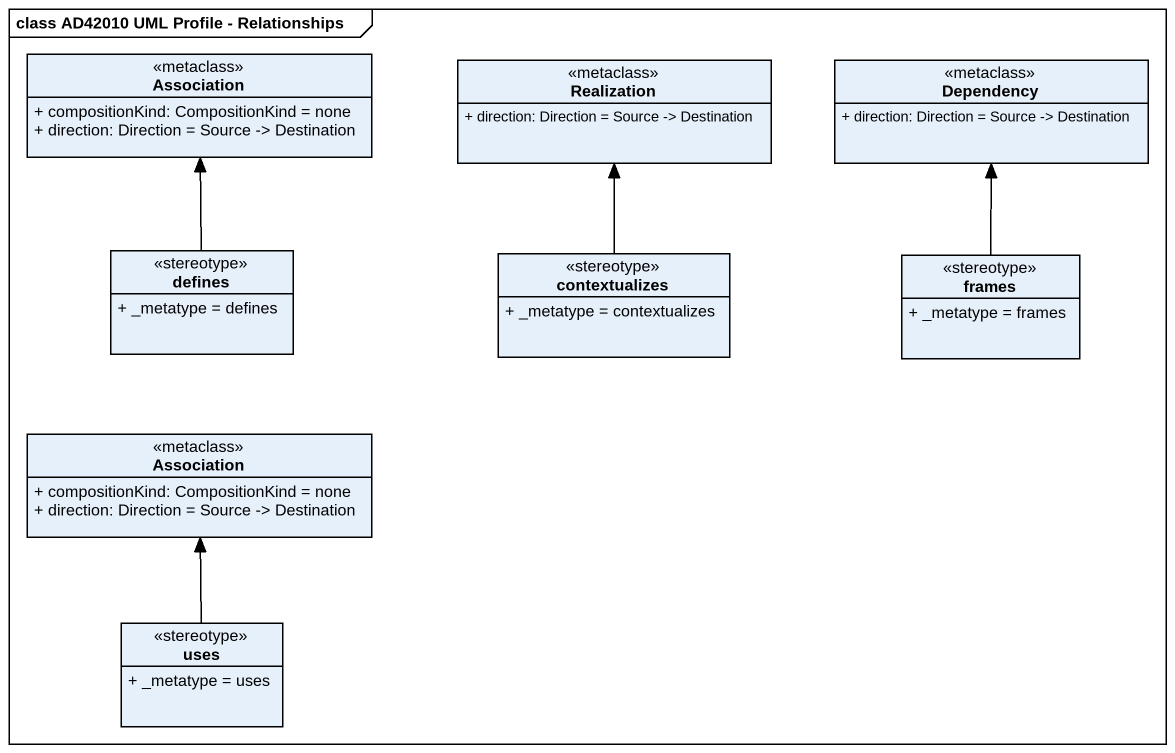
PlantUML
@startuml
mainframe class AD42010 UML Profile - Relationships
hide circle
hide empty members
skinparam classAttributeIconSize 0
class Association <<metaclass>> {
  + compositionKind: CompositionKind = none
  + direction: Direction = Source -> Destination
}
class Realization <<metaclass>> {
  + direction: Direction = Source -> Destination
}
class Dependency <<metaclass>> {
  + direction: Direction = Source -> Destination
}
class defines <<stereotype>> {
  + _metatype = defines
}
class contextualizes <<stereotype>> {
  + _metatype = contextualizes
}
class frames <<stereotype>> {
  + _metatype = frames
}
class "Association" as Association_2 <<metaclass>> {
  + compositionKind: CompositionKind = none
  + direction: Direction = Source -> Destination
}
class uses <<stereotype>> {
  + _metatype = uses
}
defines -up-> Association
contextualizes -up-> Realization
frames -up-> Dependency
uses -up-> Association_2
@enduml
